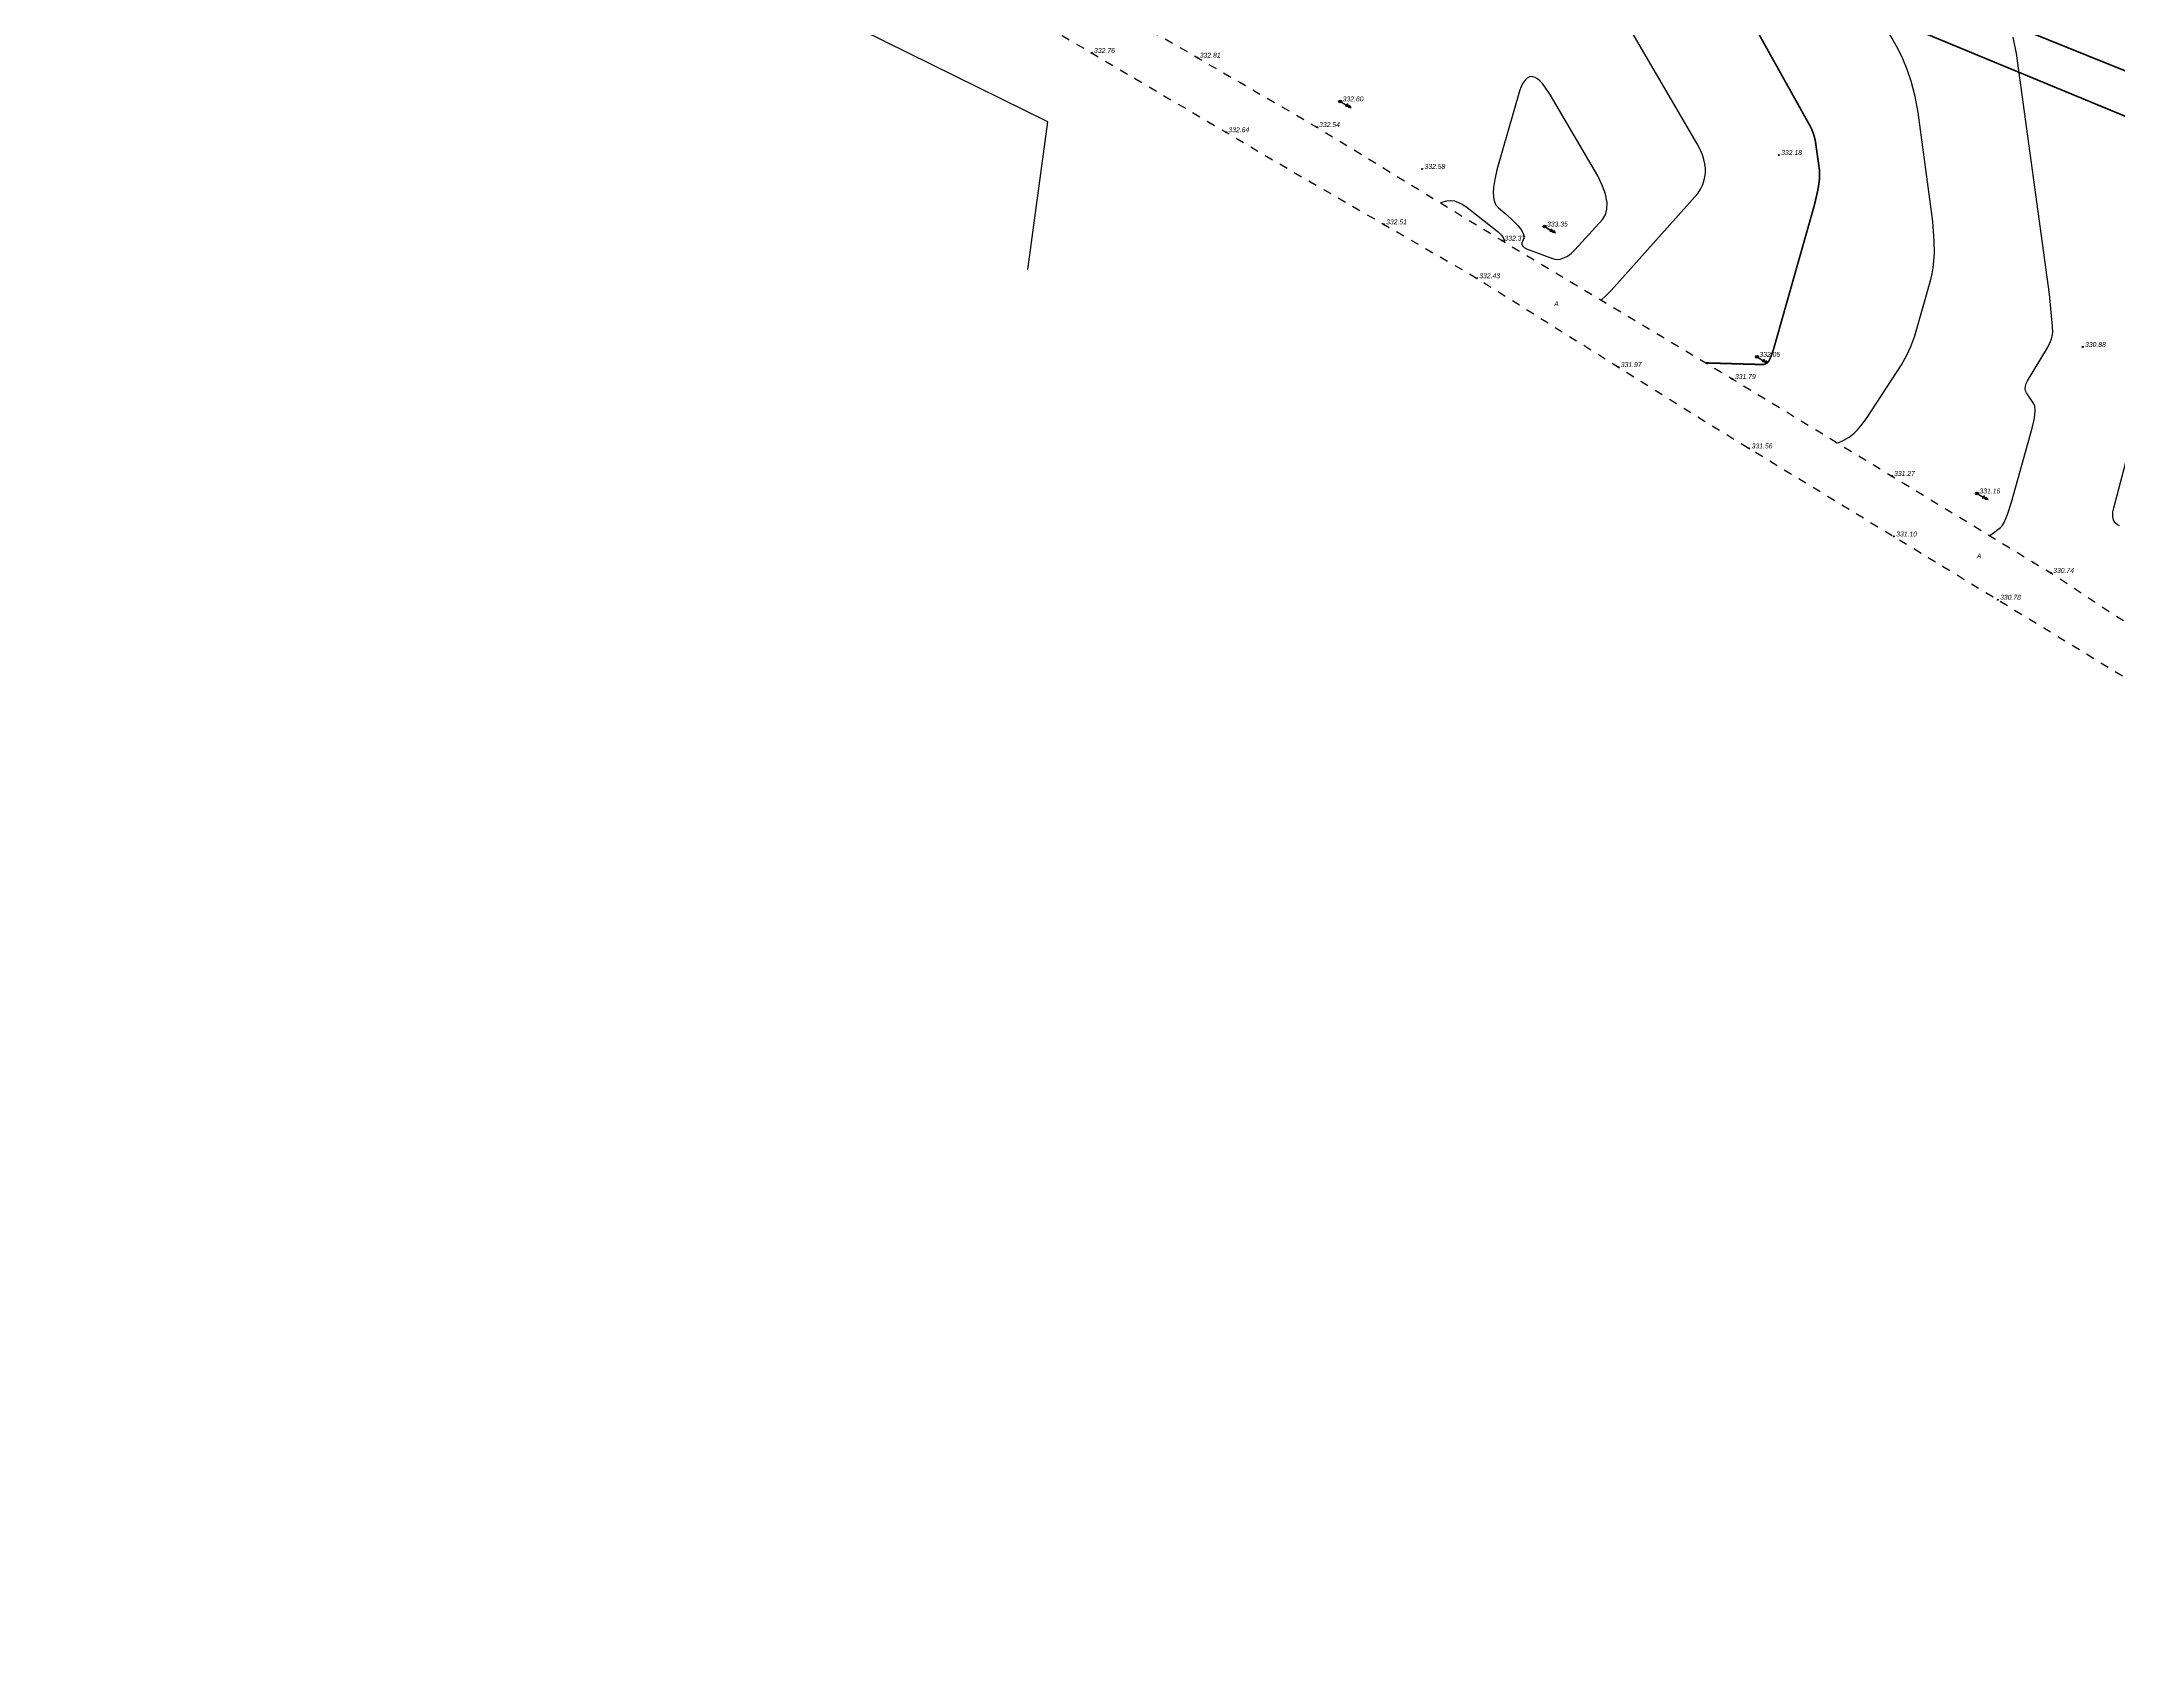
# Model space of a CAD drawing. Extents: x 108150 to 142535, y -18867 to -9422.
# Drawn here: x 140014.3 to 140383.9, y -13692.3 to -13403.1 of the extents above; entities that cross this region are included whole.
import ezdxf

# ---------------------------------------------------------------- set-up
doc = ezdxf.new("R2010")
doc.units = 0
doc.header["$MEASUREMENT"] = 0
doc.linetypes.add('Д_ТРОТ_ТРУБА', pattern=[3, 1.5, -1.5])
doc.linetypes.add('ДОРОГИ_СТРОЯЩ', pattern=[9, 8, -1])
for name, color, linetype in [('(022) Возд. Линии', 7, 'Continuous'), ('(025) Дорога', 7, 'Continuous'), ('(040) Ограда', 7, 'Continuous'), ('CONTOURS-LABEL', 7, 'Continuous'), ('GEO_POINTS111', 7, 'Continuous'), ('R_Поверхность1_CNT-MAJ', 7, 'Continuous'), ('R_Поверхность1_CNT-MIN', 7, 'Continuous')]:
    doc.layers.add(name, color=color, linetype=linetype)
doc.styles.add('BM-431', font='')
doc.styles.get('BM-431').set_extended_font_data('Bm431', italic=True)
doc.linetypes.add('ОГРАДА_V_ПРОВ', pattern='A,2.5,["v",Standard,S=1,R=0,X=0,Y=0],5,["v",Standard,S=1,R=180,X=0,Y=0],2.5', length=10)

# ---------------------------------------------------------------- blocks, each defined once
blk = doc.blocks.new('strela1')
for p, q in [((0, 0), (2, 0)), ((2, 0), (1.5, 0.25)), ((2, 0), (1.5, -0.25))]:
    blk.add_line(p, q)
blk = doc.blocks.new('strela2')
at = {"layer": '(022) Возд. Линии'}
for p, q in [((0, 0), (2, 0)), ((1.5, 0), (1, 0.25)), ((1.5, 0), (1, -0.25)), ((2, 0), (1.5, 0.25)), ((2, 0), (1.5, -0.25))]:
    blk.add_line(p, q, dxfattribs=at)
blk = doc.blocks.new('*U2432')
at = {"layer": '(022) Возд. Линии'}
for name, p, rotation in [('strela1', (-0.21, 0.13), 328.1991602599555), ('strela2', (0.22, -0.12), 330.3259323634063)]:
    blk.add_blockref(name, p, dxfattribs=dict(at, rotation=rotation))
blk = doc.blocks.new('STOLB')
at = {"layer": '(022) Возд. Линии'}
blk.add_circle((0, 0), 0.25, dxfattribs=at)

msp = doc.modelspace()

# ---------------------------------------------------------------- linework, layer by layer
at = {"layer": '(025) Дорога', "linetype": 'Д_ТРОТ_ТРУБА', "flags": 128}
for points in [[(139333.7902, -13278.7188), (139379.6804, -13270.8863), (139416.6914, -13265.8723), (139506.2284, -13250.0443), (139539.7884, -13247.2483), (139577.0734, -13242.4853), (139615.1954, -13241.3783), (139653.2904, -13240.6853), (139691.0564, -13244.3453), (139774.0054, -13248.4203), (139808.5094, -13252.5563), (139890.1544, -13263.1013), (139923.6154, -13271.0563), (139995.2694, -13293.3343), (140032.3874, -13307.8343), (140069.6524, -13324.5263), (140113.5674, -13346.4653), (140146.4974, -13363.1903), (140241.2654, -13418.3333), (140274.2614, -13438.5503), (140315.2724, -13463.1813), (140371.9064, -13497.6843), (140420.9684, -13529.9783), (140472.4074, -13560.1763), (140511.4264, -13584.0923), (140552.8164, -13609.3343), (140592.9864, -13633.7903), (140636.5194, -13661.3993), (140674.9754, -13684.8983), (140717.8484, -13711.6683), (140758.4604, -13736.4743), (140803.1404, -13763.8293), (140843.9484, -13788.7803), (140883.4314, -13812.6723)], [(139218.6944, -13306.9743), (139381.4044, -13279.3503), (139416.9714, -13273.7223), (139509.3084, -13258.5543), (139540.3994, -13254.8873), (139578.0764, -13250.1473), (139613.8114, -13250.1813), (139655.0134, -13249.4213), (139689.7794, -13251.8503), (139773.8114, -13256.0883), (139807.2624, -13260.9083), (139889.0354, -13272.2413), (139921.4764, -13279.5373), (139992.2922, -13301.8336), (140028.9083, -13316.1375), (140065.8, -13332.6623), (140110.7234, -13354.4003), (140141.9494, -13370.1673), (140236.6506, -13426.0608), (140269.7704, -13445.2433), (140310.6142, -13470.882), (140367.0895, -13505.2884), (140417.7814, -13536.2633), (140468.4744, -13567.6803), (140504.6364, -13589.9483), (140549.2384, -13617.3353), (140586.9314, -13639.9043), (140632.8704, -13668.7103), (140668.7384, -13691.4193), (140714.1314, -13718.7523), (140752.2784, -13741.5263), (140798.7524, -13771.3233), (140838.8564, -13795.4853), (140878.9564, -13819.5313)]]:
    msp.add_lwpolyline(points, dxfattribs=at)
at = {"layer": '(040) Ограда', "linetype": 'ОГРАДА_V_ПРОВ', "elevation": 331.432, "flags": 128}
msp.add_lwpolyline([(140189.8476, -13443.6762), (140193.3975, -13417.4134), (140089.9275, -13366.3493), (140011.0505, -13327.3708), (139994.8631, -13321.1751), (139930.108, -13298.7183), (139887.3247, -13291.2719), (139803.7556, -13277.1921), (139731.8093, -13272.4451), (139717.7462, -13270.5614), (139697.7391, -13267.9531), (139632.5805, -13266.5041), (139585.6072, -13267.5184), (139499.2672, -13277.9713), (139409.2573, -13290.6273), (139322.9944, -13306.8473), (139335.7974, -13397.3763), (139352.1444, -13535.2563), (139359.9974, -13607.5303), (139370.6814, -13702.5533), (139377.6814, -13764.7193), (139386.4634, -13843.0583), (139387.2483, -13848.7025), (139399.7605, -13946.8176)], dxfattribs=at)
at = {"layer": 'GEO_POINTS111'}
for points, elevation in [([(140201.224, -13405.1516), (140201.224, -13405.1516)], 332.7556), ([(140220.0408, -13405.9832), (140220.0408, -13405.9832)], 332.8104), ([(140245.4714, -13413.7763), (140245.4714, -13413.7763)], 332.595), ([(140225.1352, -13419.2643), (140225.1352, -13419.2643)], 332.6412), ([(140241.2654, -13418.3333), (140241.2654, -13418.3333)], 332.541), ([(140323.5023, -13423.3139), (140323.5023, -13423.3139)], 332.181), ([(140260.0254, -13425.7773), (140260.0254, -13425.7773)], 332.585), ([(140253.2105, -13435.652), (140253.2105, -13435.652)], 332.5066), ([(140274.2614, -13438.5503), (140274.2614, -13438.5503)], 332.37), ([(140281.8274, -13436.0453), (140281.8274, -13436.0453)], 333.354), ([(140269.7704, -13445.2433), (140269.7704, -13445.2433)], 332.427), ([(140319.6204, -13459.2353), (140319.6204, -13459.2353)], 332.054), ([(140377.5778, -13457.4811), (140377.5778, -13457.4811)], 330.8784), ([(140294.9572, -13461.0537), (140294.9572, -13461.0537)], 331.9749), ([(140315.2724, -13463.1813), (140315.2724, -13463.1813)], 331.794), ([(140318.2509, -13475.5346), (140318.2509, -13475.5346)], 331.5586), ([(140343.5894, -13480.4328), (140343.5894, -13480.4328)], 331.2665), ([(140358.7814, -13483.5463), (140358.7814, -13483.5463)], 331.164), ([(140343.9688, -13491.2026), (140343.9688, -13491.2026)], 331.103), ([(140371.9064, -13497.6843), (140371.9064, -13497.6843)], 330.739), ([(140362.4593, -13502.4675), (140362.4593, -13502.4675)], 330.7753)]:
    msp.add_lwpolyline(points, dxfattribs=dict(at, elevation=elevation))
for centre in [(140201.224, -13405.1516, 332.7556), (140220.0408, -13405.9832, 332.8104), (140245.4714, -13413.7763, 332.595), (140225.1352, -13419.2643, 332.6412), (140241.2654, -13418.3333, 332.541), (140323.5023, -13423.3139, 332.181), (140260.0254, -13425.7773, 332.585), (140253.2105, -13435.652, 332.5066), (140274.2614, -13438.5503, 332.37), (140281.8274, -13436.0453, 333.354), (140269.7704, -13445.2433, 332.427), (140319.6204, -13459.2353, 332.054), (140377.5778, -13457.4811, 330.8784), (140294.9572, -13461.0537, 331.9749), (140315.2724, -13463.1813, 331.794), (140318.2509, -13475.5346, 331.5586), (140343.5894, -13480.4328, 331.2665), (140358.7814, -13483.5463, 331.164), (140343.9688, -13491.2026, 331.103), (140371.9064, -13497.6843, 330.739), (140362.4593, -13502.4675, 330.7753)]:
    msp.add_circle(centre, 0.0875, dxfattribs=at)
at = {"layer": 'R_Поверхность1_CNT-MIN', "color": 44}
for points, elevation in [([(140291.8573, -13449.1183), (140291.9877, -13449.0205), (140292.639, -13448.4522), (140293.66, -13447.4061), (140309.0785, -13430.1471), (140309.5775, -13429.3706), (140309.9639, -13428.5727), (140310.2378, -13427.7533), (140310.3992, -13426.9124), (140310.4396, -13426.4467), (140310.4349, -13425.6816), (140310.3436, -13424.9), (140310.1659, -13424.1019), (140309.9016, -13423.2874), (140309.5508, -13422.4564), (140308.9541, -13421.3321), (140280.0371, -13371.6839)], 332.5), ([(140360.9934, -13491.0358), (140361.2115, -13490.8982), (140362.9679, -13489.634), (140363.276, -13489.299), (140363.6149, -13488.7155), (140364.2074, -13487.3026), (140364.9349, -13485.083), (140368.6091, -13471.9049), (140368.9259, -13470.4197), (140369.0523, -13469.61), (140369.1226, -13468.711), (140369.0766, -13468.0413), (140368.9143, -13467.6011), (140367.5914, -13465.648), (140367.4216, -13465.3009), (140367.3532, -13464.9107), (140367.3862, -13464.4775), (140367.5205, -13464.0011), (140367.7563, -13463.4817), (140371.2903, -13457.6455), (140371.836, -13456.4997), (140372.0315, -13456.0026), (140372.1756, -13455.556), (140372.2484, -13454.9082), (140372.2302, -13453.8071), (140371.6648, -13448.0695), (140365.8051, -13405.2233), (140365.2066, -13402.3488)], 331), ([(140263.3147, -13431.8431), (140263.7489, -13431.6545), (140264.3976, -13431.453), (140265.0739, -13431.4001), (140265.7779, -13431.4959), (140266.5019, -13431.7371), (140267.253, -13432.124), (140268.0312, -13432.6566), (140273.5657, -13436.9593), (140274.1003, -13437.504), (140274.4629, -13438.0052), (140274.4713, -13438.0198), (140274.6577, -13438.4806), (140274.6659, -13438.7932)], 332.5), ([(140384.1544, -13489.334), (140383.8389, -13489.1892), (140383.3657, -13488.8084), (140383.0619, -13488.2904), (140382.9274, -13487.6353), (140382.9623, -13486.843), (140383.107, -13486.13), (140388.4522, -13465.7959)], 330.5)]:
    msp.add_lwpolyline(points, dxfattribs=dict(at, elevation=elevation))
at = {"layer": 'R_Поверхность1_CNT-MIN', "color": 44, "elevation": 333}
msp.add_lwpolyline([(140277.0416, -13435.8659), (140277.5088, -13436.4227), (140277.8483, -13436.9377), (140278.0601, -13437.4107), (140278.1441, -13437.8419), (140278.1004, -13438.2312), (140277.7687, -13438.8979), (140277.7583, -13439.2033), (140277.898, -13439.4946), (140278.1876, -13439.772), (140278.6272, -13440.0353), (140283.2041, -13441.7381), (140283.8772, -13441.8889), (140284.5674, -13441.8568), (140285.2748, -13441.6418), (140285.9044, -13441.3058), (140286.5469, -13440.8312), (140287.2025, -13440.218), (140292.1028, -13434.7685), (140292.6413, -13433.9411), (140292.921, -13432.9477), (140292.9421, -13431.7882), (140292.8679, -13431.2167), (140292.739, -13430.5993), (140292.5564, -13429.9473), (140292.0298, -13428.5399), (140291.2882, -13426.9945), (140282.8712, -13412.6711), (140281.8899, -13411.1728), (140281.4259, -13410.5916), (140280.9798, -13410.1223), (140280.5514, -13409.765), (140280.1409, -13409.5197), (140279.7481, -13409.3863), (140279.5356, -13409.3605), (140279.1156, -13409.4183), (140278.7193, -13409.6255), (140278.3468, -13409.9822), (140277.9981, -13410.4883), (140277.6731, -13411.1439), (140277.3718, -13411.9488), (140273.3448, -13425.9615), (140272.9619, -13427.6556), (140272.7488, -13429.1217), (140272.7005, -13430.0979), (140272.8048, -13431.245), (140273.1112, -13432.1209), (140273.6197, -13432.7255), (140274.8126, -13433.6997), (140275.9532, -13434.7465), (140276.5039, -13435.2971)], close=True, dxfattribs=at)

# ---------------------------------------------------------------- block references
at = {"layer": '(022) Возд. Линии'}
for name, p in [('*U2432', (140245.4714, -13413.7763, 332.595)), ('STOLB', (140245.4714, -13413.7763, 332.595)), ('*U2432', (140281.8274, -13436.0453, 333.354)), ('STOLB', (140281.8274, -13436.0453, 333.354)), ('*U2432', (140319.6204, -13459.2353, 332.054)), ('STOLB', (140319.6204, -13459.2353, 332.054)), ('*U2432', (140358.7814, -13483.5463, 331.164)), ('STOLB', (140358.7814, -13483.5463, 331.164))]:
    msp.add_blockref(name, p, dxfattribs=at)

# ---------------------------------------------------------------- texts
at = {"layer": '(025) Дорога', "linetype": 'ДОРОГИ_СТРОЯЩ', "style": 'BM-431'}
for p in [(140283.5374, -13450.2074), (140358.7386, -13495.1159)]:
    msp.add_text('A', height=0.875, dxfattribs=at).set_placement(p)
at = {"layer": 'GEO_POINTS111', "color": 7, "char_height": 0.876, "attachment_point": 1}
for s, insert, width in [('\\fD431|b0|i1|c0|p34;\\W1.0000000000;\\T1.0000000000;\\o\\l332.76', (140201.6508, -13404.2756, 332.7556), 3.897701), ('\\fD431|b0|i1|c0|p34;\\W1.0000000000;\\T1.0000000000;\\o\\l332.81', (140220.4676, -13405.1072, 332.8104), 3.80617), ('\\fD431|b0|i1|c0|p34;\\W1.0000000000;\\T1.0000000000;\\o\\l332.60', (140245.8982, -13412.9003, 332.595), 4.025023), ('\\fD431|b0|i1|c0|p34;\\W1.0000000000;\\T1.0000000000;\\o\\l332.64', (140225.5621, -13418.3883, 332.6412), 4.008008), ('\\fD431|b0|i1|c0|p34;\\W1.0000000000;\\T1.0000000000;\\o\\l332.54', (140241.6922, -13417.4573, 332.541), 3.954028), ('\\fD431|b0|i1|c0|p34;\\W1.0000000000;\\T1.0000000000;\\o\\l332.58', (140260.4522, -13424.9013, 332.585), 3.971044), ('\\fD431|b0|i1|c0|p34;\\W1.0000000000;\\T1.0000000000;\\o\\l332.51', (140253.6374, -13434.776, 332.5066), 3.734001), ('\\fD431|b0|i1|c0|p34;\\W1.0000000000;\\T1.0000000000;\\o\\l332.37', (140274.6882, -13437.6743, 332.37), 3.946987), ('\\fD431|b0|i1|c0|p34;\\W1.0000000000;\\T1.0000000000;\\o\\l333.35', (140282.2542, -13435.1693, 333.354), 3.925278), ('\\fD431|b0|i1|c0|p34;\\W1.0000000000;\\T1.0000000000;\\o\\l332.43', (140270.1972, -13444.3673, 332.427), 4.042626), ('\\fD431|b0|i1|c0|p34;\\W1.0000000000;\\T1.0000000000;\\o\\l330.88', (140378.0046, -13456.6051, 330.8784), 4.054947), ('\\fD431|b0|i1|c0|p34;\\W1.0000000000;\\T1.0000000000;\\o\\l331.97', (140295.3841, -13460.1777, 331.9749), 3.772139), ('\\fD431|b0|i1|c0|p34;\\W1.0000000000;\\T1.0000000000;\\o\\l332.05', (140320.0472, -13458.3593, 332.054), 4.021503), ('\\fD431|b0|i1|c0|p34;\\W1.0000000000;\\T1.0000000000;\\o\\l331.79', (140315.6992, -13462.3053, 331.794), 3.64247), ('\\fD431|b0|i1|c0|p34;\\W1.0000000000;\\T1.0000000000;\\o\\l331.56', (140318.6778, -13474.6586, 331.5586), 3.728721), ('\\fD431|b0|i1|c0|p34;\\W1.0000000000;\\T1.0000000000;\\o\\l331.27', (140344.0162, -13479.5568, 331.2665), 3.754537), ('\\fD431|b0|i1|c0|p34;\\W1.0000000000;\\T1.0000000000;\\o\\l331.16', (140359.2082, -13482.6703, 331.164), 3.530403), ('\\fD431|b0|i1|c0|p34;\\W1.0000000000;\\T1.0000000000;\\o\\l331.10', (140344.3956, -13490.3266, 331.103), 3.538031), ('\\fD431|b0|i1|c0|p34;\\W1.0000000000;\\T1.0000000000;\\o\\l330.74', (140372.3332, -13496.8083, 330.739), 3.900048), ('\\fD431|b0|i1|c0|p34;\\W1.0000000000;\\T1.0000000000;\\o\\l330.78', (140362.8862, -13501.5915, 330.7753), 3.917064)]:
    msp.add_mtext(s, dxfattribs=dict(at, insert=insert, width=width))

# ---------------------------------------------------------------- next in the draw order: wipeouts: each hides what was drawn before it
at = {"color": 42}
msp.add_wipeout([(140329.1784, -13428.9439), (140327.3419, -13428.5306), (140328.2059, -13424.6916), (140330.0424, -13425.1049)], dxfattribs=at).dxf.layer = 'CONTOURS-LABEL'

# ---------------------------------------------------------------- next in the draw order: linework, layer by layer
at = {"color": 5, "lineweight": 60, "elevation": 326}
msp.add_lwpolyline([(140801.1787, -13472.1263), (140732.6859, -13429.2653), (140508.6645, -13458.1742), (140121.5145, -13301.8894), (140008.5394, -13255.9467), (139894.9978, -13227.6407), (139701.0834, -13202.7773), (139605.8741, -13203.0774), (139501.6057, -13214.5407), (139285.8205, -13248.3325), (139225.0703, -13260.2035), (139246.7442, -13375.4068), (139298.7261, -13431.8258), (139344.6342, -13842.8789)], dxfattribs=at)
at = {"color": 4, "lineweight": 60}
msp.add_lwpolyline([(140798.5699, -13476.3918), (140733.7339, -13436.2883), (140507.8122, -13467.1846), (140118.8988, -13306.1506), (140005.4069, -13262.7742), (139894.0076, -13233.3311), (139700.6355, -13208.0653), (139606.0868, -13208.3889), (139503.2675, -13219.6322), (139284.0393, -13254.6173), (139231.4764, -13264.9757), (139252.444, -13373.3441), (139304.0432, -13429.4475), (139349.5096, -13842.3587)], dxfattribs=at)
at = {"layer": 'R_Поверхность1_CNT-MAJ', "color": 42, "const_width": 0.3, "elevation": 332}
msp.add_lwpolyline([(140310.5232, -13460.3289), (140310.7926, -13460.3259), (140319.7316, -13460.5837), (140320.1791, -13460.6111), (140320.5247, -13460.6135), (140320.8384, -13460.569), (140321.1201, -13460.4776), (140321.3698, -13460.3392), (140321.5875, -13460.154), (140321.7733, -13459.9217), (140321.9694, -13459.5434), (140322.5192, -13458.0509), (140329.8161, -13432.3071), (140330.4008, -13429.8093), (140330.5787, -13428.8157), (140330.7235, -13427.6749), (140330.771, -13426.7015), (140330.7213, -13425.8958), (140330.0139, -13420.8571), (140329.8592, -13420.18), (140329.6669, -13419.5328), (140329.437, -13418.9155), (140329.1696, -13418.3282), (140303.317, -13371.9576)], dxfattribs=at)
at = {"layer": 'R_Поверхность1_CNT-MIN', "color": 44, "elevation": 331.5}
msp.add_lwpolyline([(140333.931, -13474.5486), (140334.1648, -13474.4877), (140335.1036, -13474.0855), (140336.0122, -13473.5335), (140336.3139, -13473.312), (140336.9309, -13472.7953), (140337.5327, -13472.2036), (140338.1195, -13471.5371), (140339.0951, -13470.2128), (140345.364, -13460.6605), (140346.2817, -13458.9442), (140346.9923, -13457.3896), (140347.7065, -13455.5103), (140350.5635, -13445.4848), (140350.8049, -13444.4741), (140350.9884, -13443.3675), (140351.1816, -13440.8666), (140351.1712, -13438.6452), (140350.921, -13435.1616), (140348.298, -13415.7472), (140347.7519, -13412.8869), (140347.0365, -13410.1614), (140346.3494, -13408.0973), (140345.5812, -13406.1755), (140344.7129, -13404.3335), (140323.6259, -13367.5504)], dxfattribs=at)

# ---------------------------------------------------------------- next in the draw order: texts
at = {"layer": 'GEO_POINTS111', "color": 7, "insert": (140323.9291, -13422.4379, 332.181), "char_height": 0.876, "width": 3.772726, "attachment_point": 1}
msp.add_mtext('\\fD431|b0|i1|c0|p34;\\W1.0000000000;\\T1.0000000000;\\o\\l332.18', dxfattribs=at)

doc.saveas('drawing.dxf')
